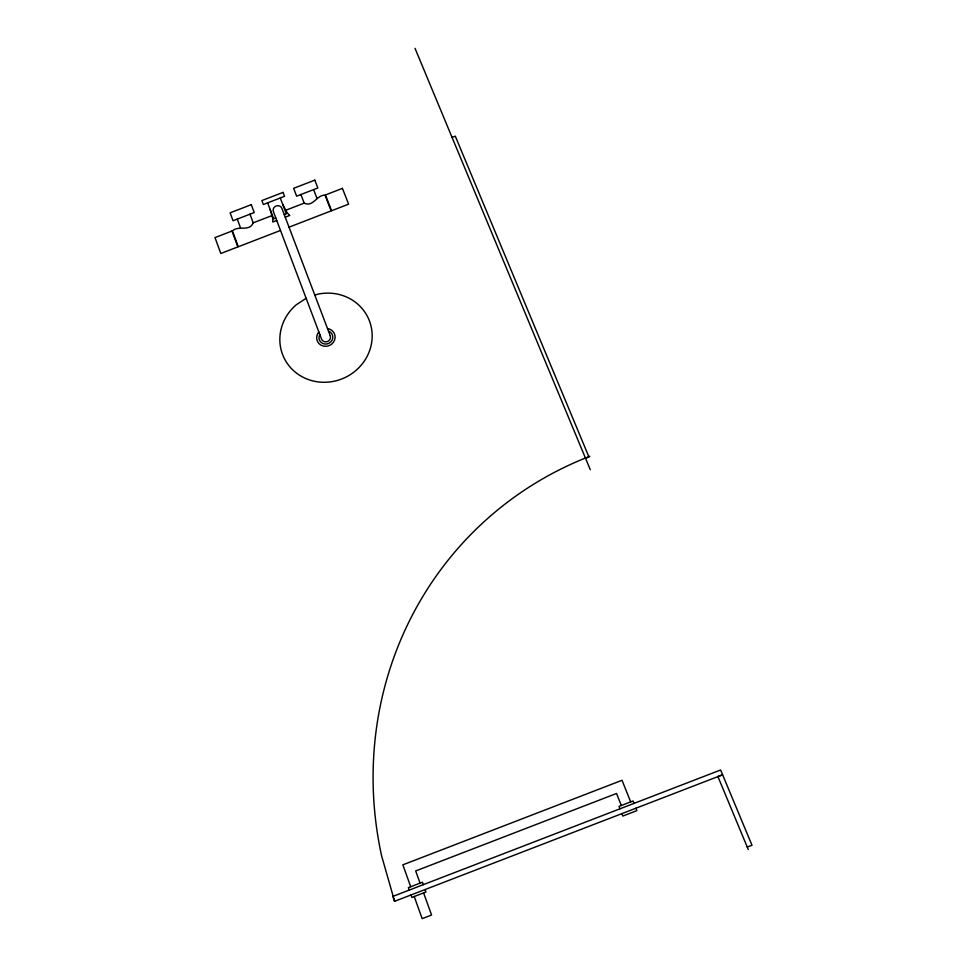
<?xml version="1.0" encoding="UTF-8"?>
<svg xmlns="http://www.w3.org/2000/svg" width="967" height="967" viewBox="0 0 967 967"><rect width="100%" height="100%" fill="white"/><g stroke="black" fill="none" stroke-linecap="round" stroke-linejoin="round"><path stroke-width="1.45" d="M270.144 209.501L271.981 215.689A16.282 15.085 -24.8 0 1 272.803 221.25L272.742 222.011L276.731 220.464M289.024 227.16L331.149 210.903L325.009 195.104C316.499 194.983 313.248 207.434 304.194 203.143L285.797 210.25M271.945 215.605L253.221 222.821C249.377 232.08 238.644 225.069 232.418 230.859L238.281 246.754L280.503 230.448M319.823 334.509L319.63 334.8A6.987 6.624 -24.4 0 0 322.942 343.563A6.987 6.624 -24.4 0 0 332.165 340.009A6.987 6.624 -24.4 0 0 328.84 331.246L328.502 331.161M306.14 298.295L296.265 304.786A46.573 44.156 -24.4 0 0 303.046 377.239A46.573 44.156 -24.4 0 0 371.509 343.49A46.573 44.156 -24.4 0 0 317.732 294.198L314.855 295.201M275.776 217.938L273.637 218.76L267.629 202.852M284.274 214.662L286.305 213.876L280.273 197.981M285.241 217.188L289.81 215.423L289.266 214.964A16.777 15.557 -21.9 0 1 285.869 210.407L282.702 204.375M747.237 847.032L752 845.267L720.62 769.986L392.856 896.409L394.596 901.304L722.615 774.785L717.901 776.525L748.265 849.509M452.048 137.387L455.3 136.178L588.976 457.028L585.543 458.31M415.024 48.35L590.269 469.672M633.989 803.396L633.022 800.99L618.977 806.405L619.932 808.811M635.911 808.219L636.878 810.636L622.821 816.063L621.854 813.646M630.677 801.897L622.035 780.284L402.852 864.836L410.709 886.739M621.322 805.499L616.535 793.472L415.677 870.953L420.065 883.125M313.61 189.617L316.934 198.223M300.882 194.524L304.194 203.143M249.994 214.178L253.221 222.821M237.278 219.086L240.481 227.753M423.292 884.672L422.41 882.23L408.376 887.646L409.246 890.087M425.057 889.555L425.939 892.009L411.882 897.424L410.999 894.983M423.594 892.904L431.572 915.024L422.156 918.65L414.227 896.518M394.596 901.304L381.59 855.771A366.844 350.574 50 0 1 589.858 456.291M327.523 328.587A9.319 8.836 -24.4 0 1 334.558 340.154A9.319 8.836 -24.4 0 1 321.249 345.292A9.319 8.836 -24.4 0 1 318.844 331.935M251.287 204.666L230.11 212.837L233.035 220.73L254.236 212.535L251.287 204.666M283.041 192.397L261.876 200.58L263.362 204.508L284.54 196.325L283.041 192.397M314.807 180.14L293.642 188.311L296.639 196.168L317.853 187.973L314.807 180.14M231.983 231.028L215 237.592L220.814 253.499L237.858 246.923L231.983 231.028M342.427 188.384L325.432 194.947L331.572 210.733L348.616 204.158L342.427 188.384M330.231 335.73L281.856 208.292A4.557 4.219 -23.4 0 0 276.127 205.995A4.557 4.219 -23.4 0 0 273.371 211.568L321.552 339.079A4.654 4.412 -24.4 0 0 327.462 341.532A4.654 4.412 -24.4 0 0 330.231 335.73"/></g></svg>
